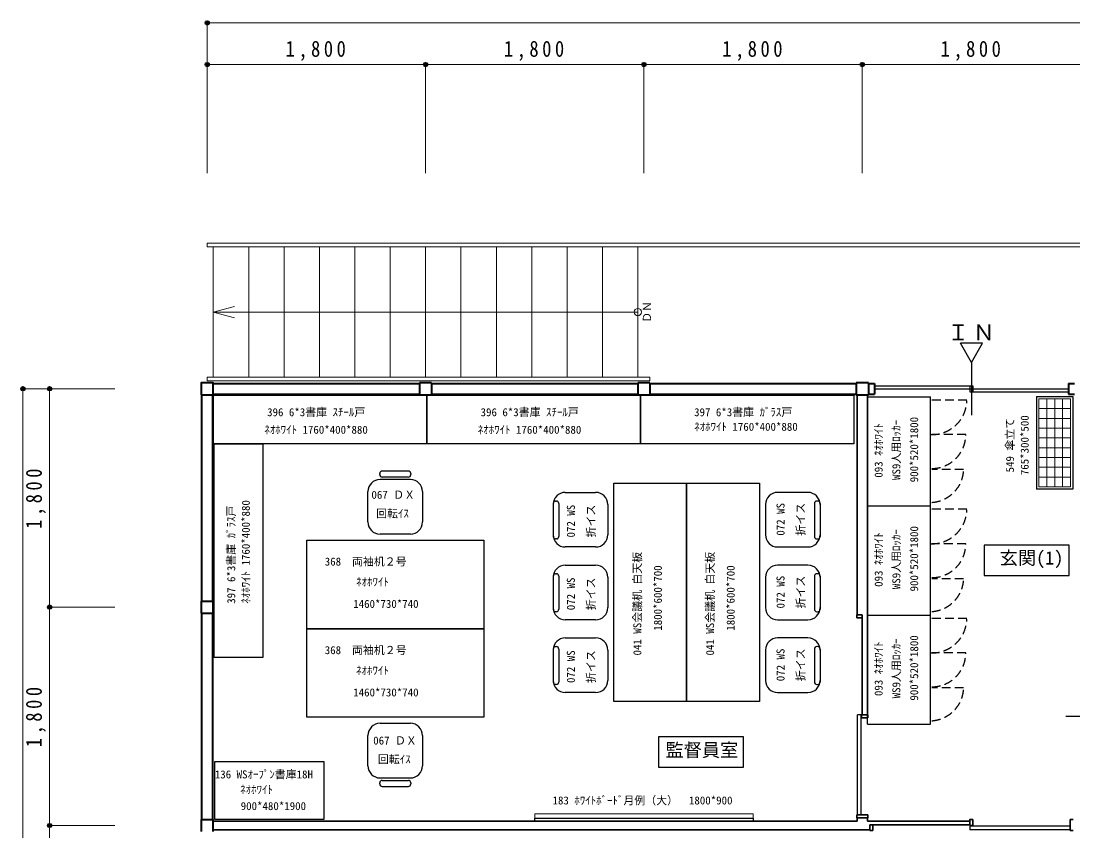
# Model space of a CAD drawing. Units: millimetres at full size, sheet at 1:60. Extents: x -23115 to 23713, y -14805 to 12672.
# Drawn here: x -22936 to -14264, y 5816 to 12492 of the extents above; entities that cross this region are included whole.
import ezdxf
from ezdxf.enums import TextEntityAlignment as Align

# ---------------------------------------------------------------- set-up
doc = ezdxf.new("R2010")
doc.units = ezdxf.units.MM
doc.header["$LTSCALE"] = 60
doc.header["$PDMODE"] = 32
doc.header["$PDSIZE"] = 30
doc.linetypes.add('DASHED1', pattern=[1.8, 1.2, -0.6])
for name, color, linetype, lineweight in [('1-0', 3, 'Continuous', 35), ('1-1', 2, 'Continuous', 40), ('1-2', 3, 'Continuous', 35), ('1-3', 7, 'Continuous', 25), ('1-F', 7, 'Continuous', 25)]:
    doc.layers.add(name, color=color, linetype=linetype, lineweight=lineweight)
doc.styles.add('ＭＳ ゴシック', font='')
doc.styles.get('ＭＳ ゴシック').set_extended_font_data('MS Gothic')

msp = doc.modelspace()

# ---------------------------------------------------------------- linework, layer by layer
at = {"layer": '1-0'}
for p, q in [((-16045.64, 7573.29), (-16045.64, 7598.29)), ((-16000.64, 7598.29), (-16045.64, 7598.29)), ((-16045.64, 7573.29), (-16000.64, 7573.29)), ((-16000.64, 7598.29), (-16000.64, 6773.29)), ((-16005.64, 6748.29), (-16005.64, 6773.29)), ((-15955.64, 6748.29), (-16004.95, 6748.29)), ((-16045.64, 5923.29), (-16045.64, 5948.29)), ((-15955.64, 5948.29), (-16045.64, 5948.29)), ((-15955.64, 5923.29), (-16045.64, 5923.29)), ((-15955.64, 5923.29), (-15955.64, 5948.29))]:
    msp.add_line(p, q, dxfattribs=at)
at = {"layer": '1-0', "color": 7, "lineweight": 25}
for p, q in [((-16010.64, 6773.29), (-16040.64, 6773.29)), ((-16040.64, 5948.29), (-16040.64, 6773.29)), ((-16010.64, 5948.29), (-16010.64, 6773.29))]:
    msp.add_line(p, q, dxfattribs=at)
at = {"layer": '1-0'}
msp.add_lwpolyline([(-15955.64, 6748.29), (-15955.64, 6773.29), (-16005.64, 6773.29)], dxfattribs=at)
at = {"layer": '1-1', "color": 4, "lineweight": 18}
for p, q in [((-21400.64, 12477.37), (21799.36, 12477.37)), ((-21400.64, 12477.37), (-21400.64, 12133.68)), ((-21400.64, 12133.68), (-19600.64, 12133.68)), ((-21400.64, 12133.68), (-21400.64, 11238.21)), ((-19600.64, 12133.68), (-19600.64, 11238.21)), ((-19600.64, 12133.68), (-17800.64, 12133.68)), ((-17800.64, 12133.68), (-17800.64, 11238.21)), ((-17800.64, 12133.68), (-16000.64, 12133.68)), ((-16000.64, 12133.68), (-16000.64, 11238.21)), ((-16000.64, 12133.68), (-14200.64, 12133.68)), ((-21400.64, 10630.79), (-21400.64, 10660.79)), ((-21400.64, 10660.79), (23649.36, 10660.79)), ((-21350.64, 9555.79), (-21350.64, 10630.79)), ((-21058.98, 9555.79), (-21058.98, 10630.79)), ((-20767.31, 9555.79), (-20767.31, 10630.79)), ((-20475.64, 9555.79), (-20475.64, 10630.79)), ((-20183.98, 9555.79), (-20183.98, 10630.79)), ((-19892.31, 9555.79), (-19892.31, 10630.79)), ((-19600.64, 9555.79), (-19600.64, 10630.79)), ((-19308.98, 9555.79), (-19308.98, 10630.79)), ((-19017.31, 9555.79), (-19017.31, 10630.79)), ((-18725.64, 9555.79), (-18725.64, 10630.79)), ((-18433.98, 9555.79), (-18433.98, 10630.79)), ((-18142.31, 9555.79), (-18142.31, 10630.79)), ((-17850.64, 10630.79), (-17850.64, 9555.79)), ((-21350.64, 10093.29), (-21176.78, 10046.7)), ((-21350.64, 9555.79), (-21400.64, 9555.79)), ((-21400.64, 9555.79), (-21400.64, 9525.79)), ((-21350.64, 9555.79), (-17750.64, 9555.79)), ((-17750.64, 9525.79), (-17750.64, 9555.79)), ((-22920.59, 9460.79), (-22700.28, 9460.79)), ((-22920.59, 460.79), (-22920.59, 9460.79)), ((-22700.28, 9460.79), (-22700.28, 7660.79)), ((-22700.28, 9460.79), (-22163, 9460.79)), ((-21350.64, 9525.79), (-21400.64, 9525.79)), ((-22700.28, 7660.79), (-22163, 7660.79)), ((-22700.28, 7660.79), (-22700.28, 5860.79)), ((-22700.28, 5860.79), (-22163, 5860.79)), ((-22700.28, 5860.79), (-22700.28, 4060.79))]:
    msp.add_line(p, q, dxfattribs=at)
at = {"layer": '1-1', "color": 7, "lineweight": 25}
for p, q in [((-15100.64, 9678.91), (-15100.64, 9242.66)), ((-15900.64, 9485.79), (-15088.14, 9485.79)), ((-15900.64, 9460.79), (-14300.64, 9460.79)), ((-15113.14, 9485.79), (-15113.14, 9435.79)), ((-15088.14, 9485.79), (-15088.14, 9435.79)), ((-15113.14, 9435.79), (-14300.64, 9435.79))]:
    msp.add_line(p, q, dxfattribs=at)
at = {"layer": '1-1'}
for p, q in [((-21350.64, 9505.79), (-19650.64, 9505.79)), ((-19650.64, 9505.79), (-19650.64, 9510.79)), ((-19550.64, 9510.79), (-19650.64, 9510.79)), ((-19550.64, 9505.79), (-19550.64, 9510.79)), ((-19550.64, 9505.79), (-17850.64, 9505.79)), ((-17850.64, 9505.79), (-17850.64, 9510.79)), ((-17750.64, 9510.79), (-17850.64, 9510.79)), ((-17750.64, 9505.79), (-17750.64, 9510.79)), ((-17750.64, 9505.79), (-16050.64, 9505.79)), ((-16050.64, 9505.79), (-16050.64, 9510.79)), ((-15950.64, 9510.79), (-16050.64, 9510.79)), ((-15950.64, 9505.79), (-15950.64, 9510.79)), ((-15950.64, 9505.79), (-15900.64, 9505.79)), ((-15900.64, 9505.79), (-15900.64, 9415.79)), ((-14300.64, 9505.79), (-14300.64, 9415.79)), ((-14300.64, 9505.79), (-14250.64, 9505.79)), ((-21445.64, 7710.79), (-21445.64, 9410.79)), ((-21355.64, 7710.79), (-21355.64, 9410.79)), ((-21350.64, 9415.79), (-19650.64, 9415.79)), ((-19650.64, 9410.79), (-19550.64, 9410.79)), ((-19550.64, 9415.79), (-17850.64, 9415.79)), ((-17850.64, 9410.79), (-17750.64, 9410.79)), ((-17750.64, 9415.79), (-16050.64, 9415.79)), ((-16050.64, 9410.79), (-15950.64, 9410.79)), ((-15950.64, 9415.79), (-15900.64, 9415.79)), ((-14300.64, 9415.79), (-14250.64, 9415.79)), ((-21445.64, 7710.79), (-21450.64, 7710.79)), ((-21450.64, 7710.79), (-21450.64, 7610.79)), ((-21350.64, 7610.79), (-21350.64, 7710.79)), ((-21445.64, 7610.79), (-21450.64, 7610.79)), ((-21445.64, 5910.79), (-21445.64, 7610.79)), ((-21355.64, 5910.79), (-21355.64, 7610.79)), ((-21445.64, 5910.79), (-21450.64, 5910.79)), ((-21450.64, 5910.79), (-21450.64, 5810.79)), ((-21350.64, 5810.79), (-21350.64, 5910.79))]:
    msp.add_line(p, q, dxfattribs=at)
at = {"layer": '1-1', "color": 4, "lineweight": 18}
for points in [[(-21400.64, 10630.79), (23649.36, 10630.79), (23649.36, 10660.79)], [(-17850.64, 10093.29), (-21350.64, 10093.29), (-21176.78, 10139.88)], [(-21350.64, 9525.79), (-17850.64, 9525.79), (-17750.64, 9525.79)]]:
    msp.add_lwpolyline(points, dxfattribs=at)
at = {"layer": '1-1'}
msp.add_lwpolyline([(-21450.64, 9410.79), (-21350.64, 9410.79), (-21350.64, 9510.79), (-21450.64, 9510.79)], close=True, dxfattribs=at)
for points in [[(-19650.64, 9505.79), (-19650.64, 9415.79), (-19650.64, 9410.79)], [(-19550.64, 9505.79), (-19550.64, 9415.79), (-19550.64, 9410.79)], [(-17850.64, 9505.79), (-17850.64, 9415.79), (-17850.64, 9410.79)], [(-17750.64, 9505.79), (-17750.64, 9415.79), (-17750.64, 9410.79)], [(-16050.64, 9505.79), (-16050.64, 9415.79), (-16050.64, 9410.79)], [(-15950.64, 9505.79), (-15950.64, 9415.79), (-15950.64, 9410.79)], [(-21445.64, 7710.79), (-21355.64, 7710.79), (-21350.64, 7710.79)], [(-21445.64, 7610.79), (-21355.64, 7610.79), (-21350.64, 7610.79)], [(-21445.64, 5910.79), (-21355.64, 5910.79), (-21350.64, 5910.79)]]:
    msp.add_lwpolyline(points, dxfattribs=at)
at = {"layer": '1-1', "color": 4, "lineweight": 18}
msp.add_circle((-17850.64, 10093.29), 30, dxfattribs=at)
at = {"layer": '1-1', "color": 4}
for p in [(-21400.64, 12477.37), (-21400.64, 12133.68), (-19600.64, 12133.68), (-17800.64, 12133.68), (-16000.64, 12133.68), (-22920.59, 9460.79), (-22700.28, 9460.79), (-22700.28, 7660.79), (-22700.28, 5860.79)]:
    msp.add_point(p, dxfattribs=at)
at = {"layer": '1-2'}
for p, q in [((-16042.64, 9410.79), (-16042.64, 7598.29)), ((-15958.64, 9410.79), (-15958.64, 6773.29)), ((-16042.64, 5895.79), (-16042.64, 5923.29)), ((-15958.64, 5923.29), (-15958.64, 5895.79)), ((-15088.14, 5910.79), (-15088.14, 5861.48)), ((-14288.14, 5910.79), (-14288.14, 5820.79)), ((-14263.14, 5910.79), (-14288.14, 5910.79)), ((-16042.64, 5895.79), (-21350.64, 5895.79)), ((-21350.64, 5825.79), (-15938.14, 5825.79)), ((-15113.14, 5895.79), (-15958.64, 5895.79)), ((-15938.14, 5865.79), (-15113.14, 5865.79)), ((-15938.14, 5865.79), (-15938.14, 5820.79)), ((-15913.14, 5820.79), (-15938.14, 5820.79)), ((-15913.14, 5820.79), (-15913.14, 5865.79)), ((-15088.14, 5860.79), (-15113.14, 5860.79)), ((-14263.14, 5820.79), (-14288.14, 5820.79))]:
    msp.add_line(p, q, dxfattribs=at)
at = {"layer": '1-2', "color": 7, "lineweight": 25}
for p, q in [((-14321.25, 6760.79), (-14081.83, 6760.79)), ((-15113.14, 5855.79), (-15113.14, 5825.79)), ((-14288.14, 5855.79), (-15113.14, 5855.79)), ((-14288.14, 5825.79), (-15113.14, 5825.79))]:
    msp.add_line(p, q, dxfattribs=at)
at = {"layer": '1-2'}
msp.add_lwpolyline([(-15088.14, 5910.79), (-15113.14, 5910.79), (-15113.14, 5860.79)], dxfattribs=at)
at = {"layer": '1-3'}
for p, q in [((-15437.43, 8495.78), (-15437.43, 9395.78)), ((-14564.34, 9397.91), (-14564.34, 8632.91)), ((-19979, 8753.05), (-19979, 8763.05)), ((-19742.88, 8783.05), (-19959, 8783.05)), ((-19722.88, 8763.05), (-19722.88, 8753.05)), ((-19725.88, 8713.05), (-19975.88, 8713.05)), ((-19742.88, 8733.05), (-19959, 8733.05)), ((-20075.88, 8363.05), (-20075.88, 8613.05)), ((-19625.88, 8613.05), (-19625.88, 8363.05)), ((-18448.58, 8606.64), (-18198.57, 8606.64)), ((-16448.58, 8606.64), (-16698.58, 8606.64)), ((-14264.34, 8632.91), (-14564.34, 8632.91)), ((-18548.58, 8515.67), (-18548.58, 8243.4)), ((-18528.57, 8535.67), (-18522.01, 8535.67)), ((-18502.01, 8515.67), (-18502.01, 8243.4)), ((-18098.57, 8506.64), (-18098.57, 8256.64)), ((-16798.58, 8506.64), (-16798.58, 8256.64)), ((-16395.14, 8515.67), (-16395.14, 8243.4)), ((-16368.58, 8535.67), (-16375.14, 8535.67)), ((-16348.58, 8515.67), (-16348.58, 8243.4)), ((-15957.43, 8495.78), (-15437.43, 8495.78)), ((-15437.43, 7595.78), (-15437.43, 8495.78)), ((-19725.88, 8263.05), (-19975.88, 8263.05)), ((-18522.01, 8223.4), (-18528.57, 8223.4)), ((-18198.57, 8156.64), (-18448.58, 8156.64)), ((-16698.58, 8156.64), (-16448.58, 8156.64)), ((-16375.14, 8223.4), (-16368.58, 8223.4)), ((-18448.58, 8006.64), (-18198.57, 8006.64)), ((-16448.58, 8006.64), (-16698.58, 8006.64)), ((-18548.58, 7915.67), (-18548.58, 7643.4)), ((-18528.57, 7935.67), (-18522.01, 7935.67)), ((-18502.01, 7915.67), (-18502.01, 7643.4)), ((-18098.57, 7906.64), (-18098.57, 7656.64)), ((-16798.58, 7906.64), (-16798.58, 7656.64)), ((-16395.14, 7915.67), (-16395.14, 7643.4)), ((-16368.58, 7935.67), (-16375.14, 7935.67)), ((-16348.58, 7915.67), (-16348.58, 7643.4)), ((-18522.01, 7623.4), (-18528.57, 7623.4)), ((-18198.57, 7556.64), (-18448.58, 7556.64)), ((-16698.58, 7556.64), (-16448.58, 7556.64)), ((-16375.14, 7623.4), (-16368.58, 7623.4)), ((-15957.43, 7595.78), (-15437.43, 7595.78)), ((-15957.43, 6695.78), (-15957.43, 7595.78)), ((-15957.43, 7595.78), (-15437.43, 7595.78)), ((-15437.43, 6695.78), (-15437.43, 7595.78)), ((-18448.58, 7406.64), (-18198.57, 7406.64)), ((-16448.58, 7406.64), (-16698.58, 7406.64)), ((-18548.58, 7315.67), (-18548.58, 7043.4)), ((-18528.57, 7335.67), (-18522.01, 7335.67)), ((-18502.01, 7315.67), (-18502.01, 7043.4)), ((-18098.57, 7306.64), (-18098.57, 7056.64)), ((-16798.58, 7306.64), (-16798.58, 7056.64)), ((-16395.14, 7315.67), (-16395.14, 7043.4)), ((-16368.58, 7335.67), (-16375.14, 7335.67)), ((-16348.58, 7315.67), (-16348.58, 7043.4)), ((-18522.01, 7023.4), (-18528.57, 7023.4)), ((-18198.57, 6956.64), (-18448.58, 6956.64)), ((-16698.58, 6956.64), (-16448.58, 6956.64)), ((-16375.14, 7023.4), (-16368.58, 7023.4)), ((-19975.88, 6703.05), (-19725.88, 6703.05)), ((-15957.43, 6695.78), (-15437.43, 6695.78)), ((-20075.88, 6353.05), (-20075.88, 6603.05)), ((-19625.88, 6603.05), (-19625.88, 6353.05)), ((-21339.13, 6389.47), (-20439.13, 6389.47)), ((-21339.13, 5909.47), (-21339.13, 6389.47)), ((-20439.13, 6389.47), (-20439.13, 5909.47)), ((-19975.88, 6253.05), (-19725.88, 6253.05)), ((-19978.88, 6203.05), (-19978.88, 6213.05)), ((-19958.88, 6233.05), (-19742.75, 6233.05)), ((-19958.88, 6183.05), (-19742.75, 6183.05)), ((-19722.75, 6213.05), (-19722.75, 6203.05)), ((-20439.13, 5909.47), (-21339.13, 5909.47))]:
    msp.add_line(p, q, dxfattribs=at)
at = {"layer": '1-3', "linetype": 'DASHED1'}
for p, q in [((-15138.25, 9367.33), (-15435.73, 9367.33)), ((-15147.27, 9083.37), (-15426.71, 9083.37)), ((-15164.86, 8794.91), (-15426.71, 8794.91)), ((-15138.25, 8467.33), (-15435.73, 8467.33)), ((-15147.27, 8183.37), (-15426.71, 8183.37)), ((-15164.86, 7894.91), (-15426.71, 7894.91)), ((-15138.25, 7567.33), (-15435.73, 7567.33)), ((-15147.27, 7283.37), (-15426.71, 7283.37)), ((-15164.86, 6994.91), (-15426.71, 6994.91))]:
    msp.add_line(p, q, dxfattribs=at)
at = {"layer": '1-3', "color": 4, "lineweight": 18}
for p, q in [((-14544.34, 9377.91), (-14544.34, 8652.91)), ((-14479.34, 9377.91), (-14479.34, 8652.91)), ((-14414.34, 9377.91), (-14414.34, 8652.91)), ((-14349.34, 9377.91), (-14349.34, 8652.91)), ((-14284.34, 9297.35), (-14544.34, 9297.35)), ((-14284.34, 9216.8), (-14544.34, 9216.8)), ((-14284.34, 9136.24), (-14544.34, 9136.24)), ((-14284.34, 9055.69), (-14544.34, 9055.69)), ((-14284.34, 8975.13), (-14544.34, 8975.13)), ((-14284.34, 8894.57), (-14544.34, 8894.57)), ((-14284.34, 8814.02), (-14544.34, 8814.02)), ((-14284.34, 8733.46), (-14544.34, 8733.46)), ((-14284.34, 8652.91), (-14544.34, 8652.91)), ((-16900.64, 5955.79), (-18700.64, 5955.79)), ((-18700.64, 5920.79), (-18700.64, 5955.79)), ((-16900.64, 5920.79), (-16900.64, 5955.79))]:
    msp.add_line(p, q, dxfattribs=at)
at = {"layer": '1-3'}
for points in [[(-21349.53, 9007.69), (-21349.53, 9407.69), (-19589.53, 9407.69), (-19589.53, 9007.69)], [(-19589.53, 9007.69), (-19589.53, 9407.69), (-17829.53, 9407.69), (-17829.53, 9007.69)], [(-17829.53, 9007.69), (-17829.53, 9407.69), (-16069.54, 9407.69), (-16069.54, 9007.69)], [(-20942.78, 7245.92), (-21342.78, 7245.92), (-21342.78, 9005.92), (-20942.78, 9005.92)], [(-17448.58, 6881.64), (-18048.57, 6881.64), (-18048.57, 8681.64), (-17448.58, 8681.64)], [(-16848.58, 6881.64), (-17448.58, 6881.64), (-17448.58, 8681.64), (-16848.58, 8681.64)], [(-20580.88, 7483.05), (-20580.88, 8213.05), (-19120.88, 8213.05), (-19120.88, 7483.05)], [(-20580.88, 6753.05), (-20580.88, 7483.05), (-19120.88, 7483.05), (-19120.88, 6753.05)], [(-16900.64, 5920.79), (-16900.64, 5895.79), (-18700.64, 5895.79), (-18700.64, 5920.79)]]:
    msp.add_lwpolyline(points, close=True, dxfattribs=at)
for points in [[(-15957.43, 8495.78), (-15957.43, 9395.78), (-15437.43, 9395.78)], [(-14564.34, 9397.91), (-14264.34, 9397.91), (-14264.34, 8632.91)], [(-15957.43, 7595.78), (-15957.43, 8495.78), (-15437.43, 8495.78)]]:
    msp.add_lwpolyline(points, dxfattribs=at)
at = {"layer": '1-3', "color": 4, "lineweight": 18}
msp.add_lwpolyline([(-14544.34, 9377.91), (-14284.34, 9377.91), (-14284.34, 8652.91)], dxfattribs=at)
at = {"layer": '1-3', "linetype": 'DASHED1'}
for centre, radius, start, end in [((-15426.71, 9371.83), 288.6, 268.21007, 358.21007), ((-15426.71, 9083.37), 279.45, 270, 0), ((-15444.74, 8803.93), 280.03, 273.69144, 358.15524), ((-15426.71, 8471.83), 288.6, 268.21007, 358.21007), ((-15426.71, 8183.37), 279.45, 270, 0), ((-15444.74, 7903.93), 280.03, 273.69144, 358.15524), ((-15426.71, 7571.83), 288.6, 268.21007, 358.21007), ((-15426.71, 7283.37), 279.45, 270, 0), ((-15444.74, 7003.92), 280.03, 273.69144, 358.15524)]:
    msp.add_arc(centre, radius, start, end, dxfattribs=at)
at = {"layer": '1-3'}
for centre, radius, start, end in [((-19959, 8763.05), 20, 90, 180), ((-19742.88, 8763.05), 20, 0, 90), ((-19975.88, 8613.05), 100, 90, 180), ((-19959, 8753.05), 20, 180, 270), ((-19742.88, 8753.05), 20, 270, 0), ((-19725.88, 8613.05), 100, 0, 90), ((-18448.58, 8506.64), 100, 90, 180), ((-18198.57, 8506.64), 100, 0, 90), ((-16698.58, 8506.64), 100, 90, 180), ((-16448.58, 8506.64), 100, 0, 90), ((-18528.57, 8515.67), 20, 90, 180), ((-18522.01, 8515.67), 20, 0, 90), ((-16375.14, 8515.67), 20, 90, 180), ((-16368.58, 8515.67), 20, 0, 90), ((-19975.88, 8363.05), 100, 180, 270), ((-19725.88, 8363.05), 100, 270, 0), ((-18448.58, 8256.64), 100, 180, 270), ((-18528.57, 8243.4), 20, 180, 270), ((-18522.01, 8243.4), 20, 270, 0), ((-18198.57, 8256.64), 100, 270, 0), ((-16698.58, 8256.64), 100, 180, 270), ((-16448.58, 8256.64), 100, 270, 0), ((-16375.14, 8243.4), 20, 180, 270), ((-16368.58, 8243.4), 20, 270, 0), ((-18448.58, 7906.64), 100, 90, 180), ((-18198.57, 7906.64), 100, 0, 90), ((-16698.58, 7906.64), 100, 90, 180), ((-16448.58, 7906.64), 100, 0, 90), ((-18528.57, 7915.67), 20, 90, 180), ((-18522.01, 7915.67), 20, 0, 90), ((-16375.14, 7915.67), 20, 90, 180), ((-16368.58, 7915.67), 20, 0, 90), ((-18448.58, 7656.64), 100, 180, 270), ((-18528.57, 7643.4), 20, 180, 270), ((-18522.01, 7643.4), 20, 270, 0), ((-18198.57, 7656.64), 100, 270, 0), ((-16698.58, 7656.64), 100, 180, 270), ((-16448.58, 7656.64), 100, 270, 0), ((-16375.14, 7643.4), 20, 180, 270), ((-16368.58, 7643.4), 20, 270, 0), ((-18448.58, 7306.64), 100, 90, 180), ((-18198.57, 7306.64), 100, 0, 90), ((-16698.58, 7306.64), 100, 90, 180), ((-16448.58, 7306.64), 100, 0, 90), ((-18528.57, 7315.67), 20, 90, 180), ((-18522.01, 7315.67), 20, 0, 90), ((-16375.14, 7315.67), 20, 90, 180), ((-16368.58, 7315.67), 20, 0, 90), ((-18448.58, 7056.64), 100, 180, 270), ((-18528.57, 7043.4), 20, 180, 270), ((-18522.01, 7043.4), 20, 270, 0), ((-18198.57, 7056.64), 100, 270, 0), ((-16698.58, 7056.64), 100, 180, 270), ((-16448.58, 7056.64), 100, 270, 0), ((-16375.14, 7043.4), 20, 180, 270), ((-16368.58, 7043.4), 20, 270, 0), ((-19975.88, 6603.05), 100, 90, 180), ((-19725.88, 6603.05), 100, 0, 90), ((-19975.88, 6353.05), 100, 180, 270), ((-19725.88, 6353.05), 100, 270, 0), ((-19958.88, 6213.05), 20, 90, 180), ((-19958.88, 6203.05), 20, 180, 270), ((-19742.75, 6213.05), 20, 0, 90), ((-19742.75, 6203.05), 20, 270, 0)]:
    msp.add_arc(centre, radius, start, end, dxfattribs=at)
at = {"layer": '1-F'}
for p, q in [((-15100.64, 9678.91), (-15191.19, 9835.75)), ((-15010.09, 9835.75), (-15191.19, 9835.75)), ((-15100.64, 9678.91), (-15010.09, 9835.75))]:
    msp.add_line(p, q, dxfattribs=at)
for points in [[(-14994.51, 7922.79), (-14294.51, 7922.79), (-14294.51, 8172.79), (-14994.51, 8172.79)], [(-17680.3, 6340.79), (-16980.3, 6340.79), (-16980.3, 6590.79), (-17680.3, 6590.79)]]:
    msp.add_lwpolyline(points, close=True, dxfattribs=at)

# ---------------------------------------------------------------- texts
at = {"layer": '1-1', "color": 4, "style": 'ＭＳ ゴシック'}
msp.add_text('ＤＮ', height=65.98, rotation=90, dxfattribs=at).set_placement((-17722.14, 10004.48), align=Align.BOTTOM_LEFT)
at = {"layer": '1-1', "color": 7, "char_height": 132, "attachment_point": 7, "style": 'ＭＳ ゴシック'}
for insert in [(-20755.64, 12163.68), (-18955.64, 12163.68), (-17155.64, 12163.68), (-15355.64, 12163.68)]:
    msp.add_mtext('\\T1.38;\\W0.85;1,800', dxfattribs=dict(at, insert=insert))
at = {"layer": '1-1', "color": 7, "char_height": 132, "attachment_point": 7, "rotation": 90, "style": 'ＭＳ ゴシック'}
for insert in [(-22730.28, 8305.79), (-22730.28, 6505.79)]:
    msp.add_mtext('\\T1.38;\\W0.85;1,800', dxfattribs=dict(at, insert=insert))
at = {"layer": '1-3', "color": 4, "style": 'ＭＳ ゴシック'}
for s, p in [('396 6*3書庫 ｽﾁｰﾙ戸', (-20906.96, 9214.95)), ('396 6*3書庫 ｽﾁｰﾙ戸', (-19146.96, 9214.95)), ('397 6*3書庫 ｶﾞﾗｽ戸', (-17386.97, 9214.95)), ('ﾈｵﾎﾜｲﾄ 1760*400*880', (-20930.24, 9070.47)), ('ﾈｵﾎﾜｲﾄ 1760*400*880', (-19170.24, 9070.47)), ('ﾈｵﾎﾜｲﾄ 1760*400*880', (-17386.04, 9094.9)), ('067 ＤＸ', (-20046.98, 8534.47)), ('回転ｲｽ', (-20008.37, 8380.04)), ('368\u3000両袖机２号', (-20431.93, 7983.63)), ('ﾈｵﾎﾜｲﾄ', (-20173.69, 7816.03)), ('1460*730*740', (-20197.08, 7634.99)), ('368\u3000両袖机２号', (-20431.93, 7253.63)), ('ﾈｵﾎﾜｲﾄ', (-20173.69, 7086.03)), ('1460*730*740', (-20197.08, 6904.99)), ('067 ＤＸ', (-20032.17, 6508.48)), ('回転ｲｽ', (-19993.56, 6354.05)), ('136 WSｵｰﾌﾟﾝ書庫18H', (-21337.97, 6229.16)), ('ﾈｵﾎﾜｲﾄ', (-21129.21, 6104.36)), ('183 ﾎﾜｲﾄﾎﾞｰﾄﾞ月例（大）\u30001800*900', (-18554.03, 6014.61)), ('900*480*1900', (-21124.68, 5968.22))]:
    msp.add_text(s, height=65.98, dxfattribs=at).set_placement(p, align=Align.BOTTOM_LEFT)
for s, p in [('WS9人用ﾛｯｶｰ', (-15667.32, 8709.09)), ('900*520*1800', (-15520.12, 8690.27)), ('549 傘立て', (-14730.21, 8771.27)), ('765*300*500', (-14609, 8748.77)), ('093 ﾈｵﾎﾜｲﾄ', (-15813.28, 8727.91)), ('ﾈｵﾎﾜｲﾄ 1760*400*880', (-21029.99, 7689.42)), ('072 WS', (-18350.32, 8235.42)), ('072 WS', (-16621.64, 8250.03)), ('折イス', (-16455.7, 8250.03)), ('397 6*3書庫 ｶﾞﾗｽ戸', (-21150.04, 7688.49)), ('折イス', (-18184.38, 8235.42)), ('093 ﾈｵﾎﾜｲﾄ', (-15813.28, 7827.91)), ('WS9人用ﾛｯｶｰ', (-15667.32, 7809.09)), ('900*520*1800', (-15520.12, 7790.27)), ('041 WS会議机 白天板', (-17802.45, 7262.56)), ('041 WS会議机 白天板', (-17202.45, 7262.56)), ('1800*600*700', (-17633.12, 7466.62)), ('1800*600*700', (-17033.12, 7466.62)), ('072 WS', (-18350.32, 7635.42)), ('折イス', (-18184.38, 7635.42)), ('072 WS', (-16621.64, 7650.03)), ('折イス', (-16455.7, 7650.03)), ('WS9人用ﾛｯｶｰ', (-15667.32, 6909.09)), ('900*520*1800', (-15520.12, 6890.27)), ('072 WS', (-18350.32, 7035.42)), ('折イス', (-18184.38, 7035.42)), ('072 WS', (-16621.64, 7050.03)), ('折イス', (-16455.7, 7050.03)), ('093 ﾈｵﾎﾜｲﾄ', (-15813.28, 6927.91))]:
    msp.add_text(s, height=65.98, rotation=90, dxfattribs=at).set_placement(p, align=Align.BOTTOM_LEFT)
at = {"layer": '1-F', "color": 4, "style": 'ＭＳ ゴシック'}
for s, p in [('玄関(1)', (-14867.83, 7979.26)), ('監督員室', (-17623.18, 6394.99))]:
    msp.add_text(s, height=110, dxfattribs=at).set_placement(p, align=Align.BOTTOM_LEFT)
at = {"layer": '1-F', "insert": (-15298.99, 9859.2), "char_height": 132, "attachment_point": 7, "style": 'ＭＳ ゴシック'}
msp.add_mtext('\\T1.17;ＩＮ', dxfattribs=at)

doc.saveas('drawing.dxf')
